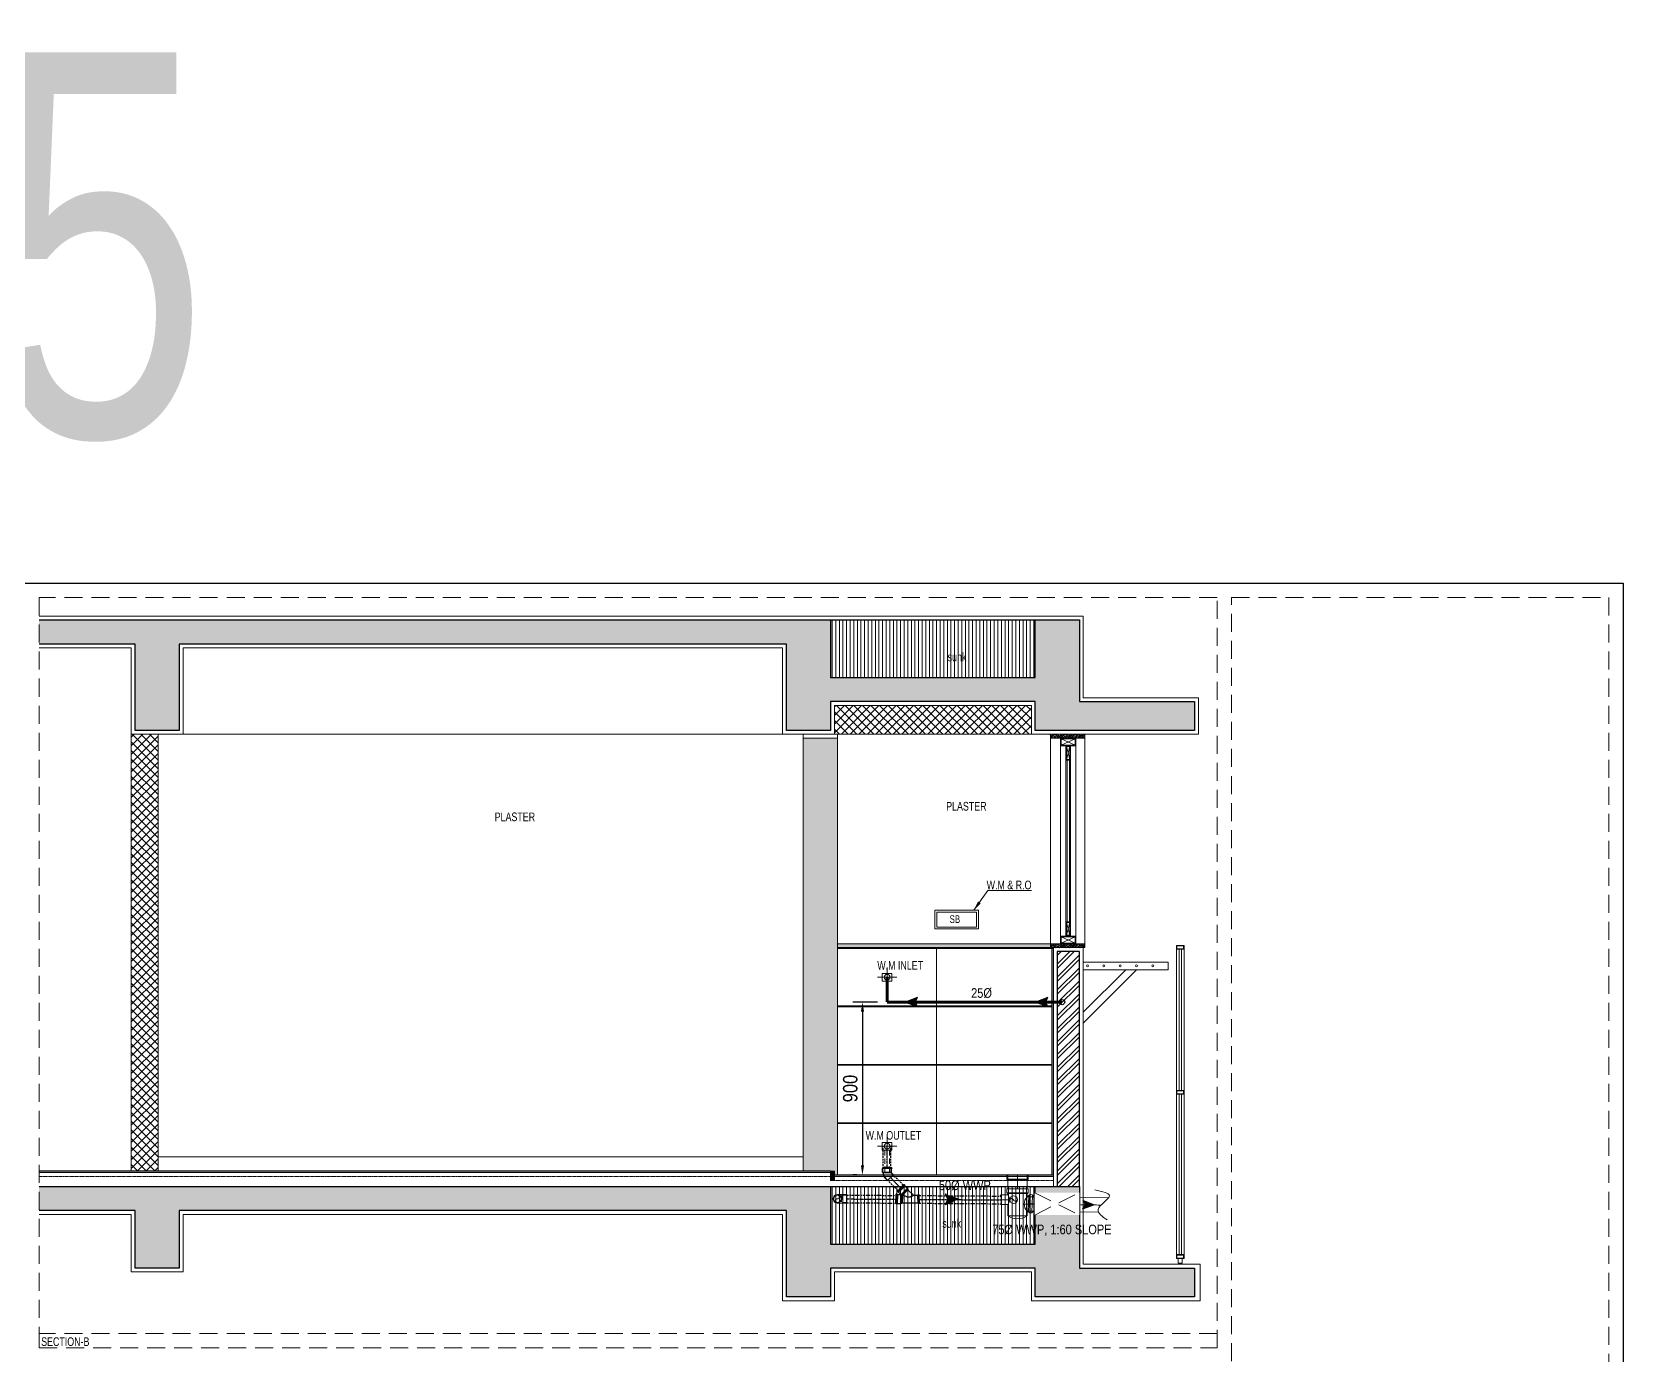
# Model space of a CAD drawing. Header units: inches. Extents: x 853900 to 962947, y 469960 to 560972.
# Drawn here: x 934002 to 942287, y 478652 to 485544 of the extents above; entities that cross this region are included whole.
import ezdxf
from ezdxf.enums import TextEntityAlignment as Align

# ---------------------------------------------------------------- set-up
doc = ezdxf.new("R2010")
doc.units = ezdxf.units.IN
doc.header["$LTSCALE"] = 750
for name, pattern in [('CENTER', [2, 1.25, -0.25, 0.25, -0.25]), ('Dash', [6, 3, -3]), ('DASHED2', [0.375, 0.25, -0.125]), ('HIDDEN', [0.375, 0.25, -0.125]), ('HIDDEN2', [0.1875, 0.125, -0.0625])]:
    doc.linetypes.add(name, pattern=pattern)
doc.layers.get('0').update_dxf_attribs({"color": 8})
doc.layers.get('Defpoints').update_dxf_attribs({"color": 8})
for name, color, linetype, lineweight in [('a-Dotted-HM', 8, 'HIDDEN2', 9), ('E-ELECT. SB', 8, 'Continuous', 5), ('ELE-03-MSA', 8, 'Continuous', 18), ('fer', 8, 'Continuous', 20), ('FILING-MSA', 8, 'Continuous', 9), ('g-dot', 8, 'HIDDEN', 9), ('g-dw', 8, 'Continuous', 5), ('g-ele-01', 8, 'Continuous', 9), ('g-ele-02', 8, 'Continuous', 9), ('g-ele-03', 8, 'Continuous', 5), ('g-ele-04', 8, 'Continuous', 9), ('g-ele03', 8, 'Continuous', 0), ('g-ha50', 8, 'Continuous', 9), ('g-text', 8, 'Continuous', 9), ('P_SLEEVE', 1, 'Continuous', 9), ('P_Wate Downtke pipe', 4, 'Continuous', 25), ('P_WW PIPE', 4, 'Continuous', 9), ('PLASTER', 8, 'Continuous', 9), ('PLASTER HATCH', 253, 'Continuous', 0), ('SHEET', 8, 'Continuous', 13), ('STONE', 8, 'Continuous', 18), ('STONE HATCH-MSA', 253, 'Continuous', 9), ('WALL HATCH-MSA', 253, 'Continuous', 9), ('WALL-MSA', 8, 'Continuous', 30)]:
    doc.layers.add(name, color=color, linetype=linetype, lineweight=lineweight)
for name, color, linetype in [('g-sol250', 8, 'Continuous'), ('P_DIM', 222, 'Continuous'), ('P_DOMESTIC GRAVITY PIPE', 3, 'Continuous'), ('P_WASTE WATER PIPE', 4, 'DASHED2'), ('R.C.C HATCH-MSA', 253, 'Continuous'), ('R.C.C-MSA', 8, 'Continuous'), ('TILE SECTION', 8, 'Continuous')]:
    doc.layers.add(name, color=color, linetype=linetype)
doc.styles.add('ARIAL', font='swisscl.ttf')
doc.styles.add('arial unicode', font='swisscl.ttf', dxfattribs={"height": 45})
doc.styles.add('PLUMBING TEXT', font='ARIALN.TTF')
doc.dimstyles.new('PLUMBING DIM', dxfattribs={"dimscale": 50, "dimtxt": 1.5, "dimasz": 1, "dimexe": 1, "dimexo": 1, "dimgap": 0.5, "dimtad": 1, "dimdec": 1, "dimtxsty": 'PLUMBING TEXT', "dimcen": 1, "dimdle": 50, "dimclrd": 256, "dimclre": 256, "dimclrt": 256, "dimadec": 0, "dimazin": 0, "dimtfac": 1, "dimtdec": 1, "dimtmove": 0, "dimatfit": 3, "dimfxl": 50, "dimlwd": -1, "dimlwe": -1, "dimarcsym": 1})
doc.dimstyles.new('Scale-50', dxfattribs={"dimtxt": 75, "dimasz": 25, "dimexe": 0, "dimexo": 0, "dimgap": 20, "dimtad": 1, "dimdec": 0, "dimrnd": 1, "dimzin": 3, "dimdsep": 46, "dimtxsty": 'ARIAL', "dimblk": 'ARCHTICK', "dimcen": 0, "dimse1": 1, "dimse2": 1, "dimclrd": 50, "dimclrt": 256, "dimadec": 0, "dimazin": 0, "dimtfac": 1, "dimtdec": 0, "dimtmove": 1, "dimatfit": 3, "dimfxl": 1, "dimtolj": 1, "dimtzin": 0, "dimlwd": 18, "dimarcsym": 0})

# ---------------------------------------------------------------- blocks, each defined once
blk = doc.blocks.new('1')
at = {"layer": 'g-dw', "linetype": 'Dash', "ltscale": 25}
for p, q in [((-12488573, -15584269), (-12488615, -15584361)), ((-12488573, -15584361), (-12488615, -15584269))]:
    blk.add_line(p, q, dxfattribs=at)
at = {"layer": 'g-dw', "elevation": 0}
for points in [[(-12488619, -15584365), (-12488619, -15584265), (-12488569, -15584265), (-12488569, -15584365)], [(-12488615, -15584361), (-12488615, -15584269), (-12488573, -15584269), (-12488573, -15584361)]]:
    blk.add_lwpolyline(points, close=True, dxfattribs=at)
blk = doc.blocks.new('BOX CHANNEL')
at = {"layer": 'g-ele-03'}
blk.add_line((-451080.6, 132998.1, 0), (-451080.6, 132958.1, 0), dxfattribs=at)
at = {"layer": 'g-ele-03', "elevation": 0}
blk.add_lwpolyline([(-451080.6, 132998.1), (-450638.4, 132998.1), (-450638.4, 132958.1), (-451080.6, 132958.1)], dxfattribs=at)
at = {"layer": 'g-ele-03'}
for centre in [(-451000.5, 132978.1, 0), (-450915.5, 132978.1, 0), (-450830.5, 132978.1, 0), (-450745.5, 132978.1, 0), (-450660.5, 132978.1, 0)]:
    blk.add_circle(centre, 5, dxfattribs=at)
blk = doc.blocks.new('lkjh')
for p, q in [((-149885.7, -13553), (-149885.7, -13653)), ((-149935.7, -13603), (-149835.7, -13603))]:
    blk.add_line(p, q)
blk.add_lwpolyline([(-149910.7, -13623), (-149860.7, -13623), (-149860.7, -13583), (-149910.7, -13583)], close=True)
blk.add_circle((-149885.7, -13603), 15)
blk = doc.blocks.new('_ArchTick')
at = {"color": 0, "linetype": 'ByBlock', "const_width": 0.15}
blk.add_lwpolyline([(-0.5, -0.5), (0.5, 0.5)], dxfattribs=at)
blk = doc.blocks.new('A$C9f63dcfd')
blk.add_wipeout([(0, 0), (226.7, 0), (226.7, -97.4), (0, -97.4)])
at = {"layer": 'E-ELECT. SB'}
for points in [[(226.7, 0), (0, 0), (0, -97.4), (226.7, -97.4)], [(216.7, -10), (10, -10), (10, -87.4), (216.7, -87.4)]]:
    blk.add_lwpolyline(points, close=True, dxfattribs=at)
at = {"layer": 'E-ELECT. SB', "style": 'ARIAL'}
blk.add_text('SB', height=40, dxfattribs=at).set_placement((77, -66.5))
blk = doc.blocks.new('A$C469b1725')
at = {"lineweight": 0}
for p, q in [((69, 1660), (69, 925)), ((81, 1660), (81, 925)), ((69, 70), (69, 905)), ((81, 70), (81, 905))]:
    blk.add_line(p, q, dxfattribs=at)
for points in [[(55, 1660), (95, 1660), (95, 1680), (55, 1680)], [(57, 1662), (93, 1662), (93, 1678), (57, 1678)], [(55, 905), (95, 905), (95, 925), (55, 925)], [(57, 907), (93, 907), (93, 923), (57, 923)], [(55, 50), (95, 50), (95, 70), (55, 70)], [(57, 52), (93, 52), (93, 68), (57, 68)], [(85, 50), (65, 50), (65, 25), (85, 25)]]:
    blk.add_lwpolyline(points, close=True, dxfattribs=at)
at = {"layer": 'ELE-03-MSA', "lineweight": 0}
for p, q in [((55, 925), (55, 1660)), ((95, 1660), (95, 925)), ((55, 905), (55, 70)), ((95, 70), (95, 905))]:
    blk.add_line(p, q, dxfattribs=at)
blk = doc.blocks.new('PIPE POINT 110 DIA')
at = {"linetype": 'ByBlock'}
for p, q in [((0, 55), (7, 62)), ((0, 55), (0, 0)), ((0, -55), (0, 0)), ((84, 0), (6, 0)), ((7, 62), (7, 0)), ((47, 62), (7, 62)), ((7, -62), (7, 0)), ((52, 63), (52, 0)), ((52, -63), (52, 0)), ((75, 63), (75, 0)), ((75, -63), (75, 0)), ((84, 57), (84, 0)), ((84, -57), (84, 0)), ((0, -55), (7, -62)), ((47, -62), (7, -62))]:
    blk.add_line(p, q, dxfattribs=at)
for points in [[(57, 69), (57, 69)], [(57, -69), (57, -69)]]:
    blk.add_lwpolyline(points, dxfattribs=at)
for centre, radius, start, end in [((46, 69), 7.11, 274.2872, 329.9291), ((58, 62), 7.15, 99.2852, 151.4398), ((64, 30), 39.5, 80.2351, 99.769), ((70, 62), 7.15, 28.2902, 80.4448), ((82, 69), 7.15, 208.4122, 256.4146), ((79, 57), 4.94, 360, 75.4331), ((46, -69), 7.11, 30.0709, 85.7128), ((58, -62), 7.15, 208.5602, 260.7147), ((64, -30), 39.5, 260.2309, 279.7649), ((70, -62), 7.15, 279.5553, 331.7098), ((82, -69), 7.15, 103.5853, 151.5878), ((79, -57), 4.94, 284.5669, 0)]:
    blk.add_arc(centre, radius, start, end, dxfattribs=at)
blk = doc.blocks.new('ARR')
at = {"ltscale": 0.025}
h = blk.add_hatch(color=256, dxfattribs=at)
edge = h.paths.add_edge_path()
edge.add_line((249, 94), (0, 0))
edge.add_line((0, 0), (249, -94))
edge.add_line((249, -94), (200, 0))
edge.add_line((200, 0), (249, 94))
at = {"color": 7, "linetype": 'Continuous', "ltscale": 0.025}
blk.add_lwpolyline([(249, 94), (0, 0), (249, -94), (200, 0)], close=True, dxfattribs=at)
blk = doc.blocks.new('WASTE WATER ARROW')
at = {"layer": 'P_WASTE WATER PIPE', "ltscale": 0.025}
blk.add_hatch(color=256, dxfattribs=at).paths.add_polyline_path([(481737.16, -256822.52), (481729.92, -256825.26), (481737.16, -256828), (481735.75, -256825.26)])
at = {"layer": 'P_WASTE WATER PIPE', "color": 7, "linetype": 'ByBlock', "ltscale": 0.025}
blk.add_lwpolyline([(481737.16, -256822.52), (481729.92, -256825.26), (481737.16, -256828), (481735.75, -256825.26)], close=True, dxfattribs=at)
blk = doc.blocks.new('806-015UP')
at = {"color": 0, "linetype": 'Continuous'}
for p, q in [((64, 30), (0, 30)), ((64, -30), (64, 30)), ((64, -30), (0, -30))]:
    blk.add_line(p, q, dxfattribs=at)
at = {"color": 8, "linetype": 'Continuous'}
for p, q in [((22, 20), (30, 20)), ((29, 17), (29, 5)), ((37, 25), (64, 25)), ((22, -20), (30, -20)), ((29, -5), (29, -17)), ((37, -25), (64, -25))]:
    blk.add_line(p, q, dxfattribs=at)
at = {"color": 0, "linetype": 'Continuous'}
blk.add_circle((0, 0), 29.5, dxfattribs=at)
at = {"color": 8, "linetype": 'Continuous'}
blk.add_circle((0, 0), 25, dxfattribs=at)
at = {"color": 0, "linetype": 'Continuous'}
for centre, start, end in [((0, 12), 90, 270), ((0, -12), 270, 90)]:
    blk.add_arc(centre, 12.5, start, end, dxfattribs=at)
at = {"color": 8, "linetype": 'Continuous'}
for centre, start, end in [((37, 17), 90, 180), ((37, -17), 180, 270)]:
    blk.add_arc(centre, 8, start, end, dxfattribs=at)
blk = doc.blocks.new('A$Cdd78c8d7')
at = {"layer": 'P_WASTE WATER PIPE', "linetype": 'DASHED2', "ltscale": 5}
for p, q in [((-64, 0), (-68, -4)), ((-64, 0), (0, 0)), ((66, 0), (0, 0)), ((-206, -112), (-161, -67)), ((-206, -117), (-158, -69)), ((-206, -112), (-206, -117)), ((-200, -130), (-206, -117)), ((-200, -130), (-149, -79)), ((-189, -130), (-200, -130)), ((-189, -130), (-200, -130)), ((-189, -130), (-143, -84)), ((-189, -130), (-154, -165)), ((-115, -21), (-161, -67)), ((-110, -21), (-158, -69)), ((-154, -165), (-108, -119)), ((-98, -28), (-149, -79)), ((-98, -39), (-143, -84)), ((-137, -170), (-97, -130)), ((-133, -172), (-94, -133)), ((-133, -172), (-55, -250)), ((-115, -21), (-110, -21)), ((-98, -28), (-110, -21)), ((-63, -75), (-108, -119)), ((-98, -39), (-98, -28)), ((-98, -39), (-74, -62)), ((-57, -90), (-97, -130)), ((-55, -95), (-94, -133)), ((-72, -17), (-68, -4)), ((-72, -17), (0, -17)), ((-64, -25), (-72, -17)), ((-68, -4), (0, -4)), ((-30, -155), (-68, -64)), ((-64, -25), (0, -25)), ((-64, -25), (-64, -59)), ((-64, -75), (0, -75)), ((-57, -90), (0, -90)), ((-55, -95), (0, -95)), ((70, -4), (0, -4)), ((74, -17), (0, -17)), ((66, -25), (0, -25)), ((66, -75), (0, -75)), ((57, -90), (0, -90)), ((55, -95), (0, -95)), ((55, -95), (55, -314)), ((66, 0), (70, -4)), ((66, -25), (74, -17)), ((66, -25), (66, -75)), ((74, -17), (70, -4)), ((0, -321), (-58, -321)), ((-55, -250), (-55, -314)), ((0, -314), (-55, -314)), ((0, -332), (-55, -332)), ((0, -314), (55, -314)), ((0, -321), (58, -321)), ((0, -332), (55, -332))]:
    blk.add_line(p, q, dxfattribs=at)
for centre, radius, start, end in [((-137, -144), 26.7, 232.615, 269.9458), ((-138, -178), 7.7, 46.2965, 84.6592), ((-70, -58), 5.62, 224.7565, 1.0593), ((-115, -184), 89.4, 311.9071, 18.9004), ((60, -94), 5.41, 124.5101, 182.9808), ((45, -73), 20.9, 305.1991, 355.08), ((-54, -326), 6.34, 130.3792, 262.1628), ((-65, -314), 10.4, 313.3401, 355.7026), ((65, -314), 10.4, 184.2974, 226.6599), ((54, -326), 6.34, 277.8372, 49.6208)]:
    blk.add_arc(centre, radius, start, end, dxfattribs=at)
blk = doc.blocks.new('A$C42D14513')
at = {"layer": 'P_WASTE WATER PIPE', "linetype": 'Continuous', "ltscale": 5}
for p, q in [((0, 86, 0), (6, 92, 0)), ((0, 86, 0), (86, 0, 0)), ((7, 79, 0), (4, 76, 0)), ((4, 76, 0), (76, 4, 0)), ((6, 92, 0), (92, 6, 0)), ((39, 122, 0), (8, 90, 0)), ((41, 118, 0), (10, 88, 0)), ((41, 118, 0), (10, 88, 0)), ((47, 124, 0), (39, 122, 0)), ((122, 39, 0), (39, 122, 0)), ((49, 121, 0), (41, 118, 0)), ((47, 164, 0), (47, 124, 0)), ((47, 164, 0), (155, 164, 0)), ((124, 47, 0), (47, 124, 0)), ((51, 123, 0), (49, 121, 0)), ((51, 164, 0), (51, 123, 0)), ((79, 7, 0), (76, 4, 0)), ((86, 0, 0), (92, 6, 0)), ((118, 41, 0), (88, 10, 0)), ((122, 39, 0), (90, 8, 0)), ((121, 49, 0), (118, 41, 0)), ((121, 49, 0), (121, 49, 0)), ((124, 47, 0), (122, 39, 0)), ((151, 164, 0), (151, 121, 0)), ((155, 121, 0), (155, 164, 0))]:
    blk.add_line(p, q, dxfattribs=at)
for radius, start in [(102, 315), (105, 315.1137)]:
    blk.add_arc((49, 121, 0), radius, start, 0, dxfattribs=at)
blk = doc.blocks.new('*D618')
at = {"layer": 'Defpoints', "color": 0}
for p in [(938455, 480490.9, 0), (938326.9, 479590.9), (938347, 479590.9, 0)]:
    blk.add_point(p, dxfattribs=at)
at = {"layer": 'P_DIM', "transparency": 16777216}
for p, q in [((938405, 480490.9), (938276.9, 480490.9)), ((938326.9, 480440.9), (938326.9, 479640.9)), ((938297, 479590.9), (938276.9, 479590.9))]:
    blk.add_line(p, q, dxfattribs=at)
for points in [[(938318.6, 480440.9), (938335.3, 480440.9), (938326.9, 480490.9)], [(938318.6, 479640.9), (938335.3, 479640.9), (938326.9, 479590.9)]]:
    blk.add_solid(points, dxfattribs=at)
at = {"layer": 'P_DIM', "transparency": 16777216, "insert": (938263.6, 480040.9), "char_height": 75, "attachment_point": 5, "rotation": 90, "style": 'PLUMBING TEXT'}
blk.add_mtext('900', dxfattribs=at)

msp = doc.modelspace()

# ---------------------------------------------------------------- hatches: boundary and pattern name
at = {"layer": 'FILING-MSA'}
h = msp.add_hatch(dxfattribs=at)
h.set_pattern_fill('ANSI31', color=256, scale=150, angle=45)
h.set_pattern_definition([(90, (-866274.772, -283364.788), (-18.75, 0), [])])
h.paths.add_polyline_path([(938160.75, 482480.92), (938160.75, 482180.92), (939226.15, 482180.92), (939226.15, 482480.92)])
h = msp.add_hatch(dxfattribs=at)
h.set_pattern_fill('ANSI31', color=256, scale=150, angle=45)
h.set_pattern_definition([(90, (-866274.772, -286314.788), (-18.75, 0), [])])
h.paths.add_polyline_path([(938160.75, 479530.92), (938160.75, 479230.92), (939226.15, 479230.92), (939226.15, 479530.92)])
at = {"layer": 'g-sol250'}
h = msp.add_hatch(dxfattribs=at)
h.set_pattern_fill('ANSI33', color=46, scale=2, style=0)
h.set_pattern_definition([(45, (-32201277.075, 17596466.178), (-8.980256121, 8.980256121), []), (45, (-32201268.095, 17596466.178), (-8.980256121, 8.980256121), [6.35, -3.175])])
h.paths.add_polyline_path([(939305.21, 481865.92), (939484.22, 481865.92), (939484.22, 481885.92), (939305.21, 481885.92)])
h = msp.add_hatch(dxfattribs=at)
h.set_pattern_fill('ANSI33', color=46, scale=2, style=0)
h.set_pattern_definition([(45, (-32201277.075, 17596560.177), (-8.980256121, 8.980256121), []), (45, (-32201268.095, 17596560.177), (-8.980256121, 8.980256121), [6.35, -3.175])])
h.paths.add_polyline_path([(939305.21, 480794.92), (939484.22, 480794.92), (939484.22, 480774.92), (939305.21, 480774.92)])
at = {"layer": 'PLASTER HATCH'}
h = msp.add_hatch(dxfattribs=at)
h.set_pattern_fill('ANSI37', color=256, scale=10, angle=180)
h.paths.add_polyline_path([(939206.15, 482035.92), (938180.75, 482035.92), (938180.75, 481885.92), (939206.15, 481885.92)])
h = msp.add_hatch(dxfattribs=at)
h.set_pattern_fill('ANSI37', color=256, scale=10, angle=180)
h.paths.add_polyline_path([(934519.92, 481885.92), (934659.92, 481885.92), (934659.92, 479610.92), (934519.92, 479610.92)])
at = {"layer": 'R.C.C HATCH-MSA'}
h = msp.add_hatch(color=256, dxfattribs=at)
h.dxf.hatch_style = 1
h.paths.add_polyline_path([(934039.85, 482480.92), (934039.85, 482357.77), (934539.85, 482358.08), (934539.85, 481905.92), (934769.85, 481905.92), (934769.85, 482358.08), (937930.75, 482355.92), (937930.75, 481905.92), (938160.75, 481905.92), (938160.75, 482055.92), (939226.15, 482055.92), (939226.15, 481905.92), (940056.15, 481905.92), (940056.15, 482055.92), (939456.15, 482055.92), (939456.15, 482480.92), (939226.15, 482480.92), (939226.15, 482180.92), (938160.75, 482180.92), (938160.75, 482480.92)])
h = msp.add_hatch(color=256, dxfattribs=at)
h.dxf.hatch_style = 1
h.paths.add_polyline_path([(934039.85, 479530.92), (934039.85, 479405.92), (934539.85, 479405.92), (934539.85, 479105.92), (934769.85, 479105.92), (934769.85, 479405.92), (937930.75, 479405.92), (937930.75, 478955.92), (938160.75, 478955.92), (938160.75, 479105.92), (939226.15, 479105.92), (939226.15, 478955.92), (940056.15, 478955.92), (940056.15, 479105.92), (939456.15, 479105.92), (939456.15, 479530.92), (939226.15, 479530.92), (939226.15, 479230.92), (938160.75, 479230.92), (938160.75, 479530.92)])
at = {"layer": 'STONE', "ltscale": 750}
h = msp.add_hatch(color=49, dxfattribs=at)
h.dxf.hatch_style = 1
h.paths.add_polyline_path([(938180.76, 479610.92), (938160.76, 479610.92), (938160.76, 479562.92), (938180.76, 479562.92)])
at = {"layer": 'STONE HATCH-MSA', "ltscale": 750}
h = msp.add_hatch(color=256, dxfattribs=at)
h.dxf.hatch_style = 1
h.paths.add_polyline_path([(938196.82, 481865.92), (938017.82, 481865.92), (938017.82, 479610.92), (938180.76, 479610.92), (938180.76, 479590.92), (938196.82, 479590.92)])
h = msp.add_hatch(color=256, dxfattribs=at)
h.dxf.hatch_style = 1
h.paths.add_polyline_path([(939305.21, 480774.92), (938196.82, 480774.92), (938196.82, 480794.92), (939305.21, 480795.04)])
at = {"layer": 'WALL HATCH-MSA'}
h = msp.add_hatch(dxfattribs=at)
h.set_pattern_fill('ANSI32', color=256, scale=5)
h.set_pattern_definition([(45, (10672.22, -29320.456), (-33.6759605, 33.6759605), []), (45, (10694.67, -29320.456), (-33.6759605, 33.6759605), [])])
h.paths.add_polyline_path([(939341.15, 479530.92), (939456.15, 479530.92), (939456.15, 480754.92), (939341.15, 480754.92)])

# ---------------------------------------------------------------- linework, layer by layer
at = {"layer": 'a-Dotted-HM', "color": 3, "ltscale": 0.01}
for p, q in [((938160.76, 479582.92, 0), (934039.85, 479582.92, 0)), ((938180.76, 479562.92, 0), (939321.15, 479562.92, 0))]:
    msp.add_line(p, q, dxfattribs=at)
at = {"layer": 'g-dot', "ltscale": 0.15}
for p, q in [((938442.52, 479719.73, 0), (938442.52, 479590.92, 0)), ((938467.52, 479719.73, 0), (938467.52, 479590.92, 0))]:
    msp.add_line(p, q, dxfattribs=at)
at = {"layer": 'g-dw', "linetype": 'Continuous', "ltscale": 500, "elevation": 0}
for points in [[(939385.65, 481750.92), (939385.65, 481825.92), (939410.65, 481825.92), (939410.65, 481750.92)], [(939389.65, 481754.92), (939389.65, 481821.92), (939406.65, 481821.92), (939406.65, 481754.92)]]:
    msp.add_lwpolyline(points, close=True, dxfattribs=at)
at = {"layer": 'g-dw', "linetype": 'Continuous', "ltscale": 500}
for points in [[(939385.65, 480909.92), (939385.65, 480834.92), (939410.65, 480834.92), (939410.65, 480909.92)], [(939389.65, 480905.92), (939389.65, 480838.92), (939406.65, 480838.92), (939406.65, 480905.92)]]:
    msp.add_lwpolyline(points, close=True, dxfattribs=at)
at = {"layer": 'g-ele-01', "ltscale": 250}
msp.add_line((938160.75, 479610.92), (938180.76, 479610.92), dxfattribs=at)
at = {"layer": 'g-ele-02'}
for p, q in [((934519.92, 479610.92, 0), (934519.92, 481885.92, 0)), ((934659.92, 479610.92, 0), (934659.92, 481885.92, 0)), ((939321.15, 480770.98, 0), (938196.82, 480770.98, 0)), ((939313.21, 480470.98, 0), (938196.82, 480470.98)), ((939313.21, 480466.98, 0), (938196.82, 480466.98)), ((939313.21, 480166.98, 0), (938196.82, 480166.98)), ((939313.21, 480162.98, 0), (938196.82, 480162.98)), ((939313.21, 479862.98, 0), (938196.82, 479862.98)), ((939313.21, 479858.98, 0), (938196.82, 479858.98))]:
    msp.add_line(p, q, dxfattribs=at)
for points in [[(938196.82, 481865.92), (938017.82, 481865.92), (938017.82, 481885.92), (938196.82, 481885.92)], [(938196.82, 481865.92), (938017.82, 481865.92), (938017.82, 479610.92), (938180.76, 479610.92), (938180.76, 479590.92), (938196.82, 479590.92)], [(939305.21, 480774.92), (938196.82, 480774.92), (938196.82, 480794.92), (939305.21, 480795.04)]]:
    msp.add_lwpolyline(points, close=True, dxfattribs=at)
at = {"layer": 'g-ele-02', "ltscale": 250, "elevation": 0}
msp.add_lwpolyline([(939392.15, 480909.92), (939404.15, 480909.92), (939404.15, 481750.92), (939392.15, 481750.92), (939392.15, 480909.92)], dxfattribs=at)
at = {"layer": 'g-ele-02'}
msp.add_lwpolyline([(938713.21, 480770.98), (938713.21, 479590.92)], dxfattribs=at)
at = {"layer": 'g-ele-03'}
for p, q in [((939206.15, 481885.92), (934789.85, 481885.92)), ((939358.15, 480834.92), (939358.15, 481825.92, 0)), ((939406.65, 481754.92, 0), (939389.65, 481821.92, 0)), ((939389.65, 481754.92, 0), (939406.65, 481821.92, 0)), ((939438.15, 480834.92), (939438.15, 481825.92, 0)), ((939406.65, 480905.92, 0), (939389.65, 480838.92, 0)), ((939389.65, 480905.92, 0), (939406.65, 480838.92, 0))]:
    msp.add_line(p, q, dxfattribs=at)
at = {"layer": 'g-ele-03', "linetype": 'Continuous', "elevation": 0}
msp.add_lwpolyline([(939410.65, 481750.92), (939385.65, 481750.92), (939385.65, 480909.92), (939410.65, 480909.92), (939410.65, 481750.92)], dxfattribs=at)
at = {"layer": 'g-ele-03', "ltscale": 500, "elevation": 0}
msp.add_lwpolyline([(938017.82, 479685.92), (934659.92, 479685.92)], dxfattribs=at)
at = {"layer": 'g-ele-04'}
msp.add_lwpolyline([(939305.21, 481865.92), (939484.22, 481865.92), (939484.22, 480794.92), (939305.21, 480794.92)], close=True, dxfattribs=at)
at = {"layer": 'g-ele03'}
for p, q in [((939697.28, 480659.87, 0), (939476.15, 480438.74, 0)), ((939753.85, 480659.87, 0), (939476.15, 480382.18, 0))]:
    msp.add_line(p, q, dxfattribs=at)
at = {"layer": 'P_DOMESTIC GRAVITY PIPE', "const_width": 15, "elevation": 0}
for points in [[(938455.02, 480620.62), (938455.02, 480490.92)], [(938455.02, 480490.92), (939366.13, 480490.92)]]:
    msp.add_lwpolyline(points, dxfattribs=at)
at = {"layer": 'P_DOMESTIC GRAVITY PIPE'}
msp.add_circle((939366.13, 480490.92, 0), 13.69, dxfattribs=at)
at = {"layer": 'P_WASTE WATER PIPE', "ltscale": 0.05, "elevation": 0}
for points in [[(938435.01, 479624.11), (938435.01, 479740.73)], [(938475.01, 479624.11), (938475.01, 479740.73)], [(938511.25, 479510.09), (938458.76, 479562.58)], [(938539.53, 479538.37), (938487.03, 479590.86)], [(938245.62, 479485.99), (938500.98, 479484.41)], [(938621.84, 479483.66), (939049.18, 479481)], [(938245.52, 479446), (938500.98, 479444.41)], [(938621.84, 479443.66), (939048.79, 479441.01)]]:
    msp.add_lwpolyline(points, dxfattribs=at)
at = {"layer": 'P_WASTE WATER PIPE', "color": 252, "linetype": 'CENTER', "ltscale": 0.005, "elevation": 0}
for points in [[(938455.02, 479624.11), (938455.02, 479740.73)], [(938525.39, 479524.23), (938472.9, 479576.73)], [(938245.57, 479466), (938500.98, 479464.42)], [(938621.84, 479463.67), (939048.99, 479461.01)]]:
    msp.add_lwpolyline(points, dxfattribs=at)
at = {"layer": 'P_WW PIPE'}
for p, q in [((939078.79, 479590.92, 0), (939188.79, 479590.92, 0)), ((939078.79, 479590.92, 0), (939078.79, 479568.78, 0)), ((939078.79, 479568.78, 0), (939188.79, 479568.78, 0)), ((939080.59, 479565.78, 0), (939078.79, 479568.78, 0)), ((939080.59, 479565.78, 0), (939186.99, 479565.78, 0)), ((939083.79, 479519.35, 0), (939083.79, 479590.92, 0)), ((939133.79, 479519.35, 0), (939133.79, 479590.92, 0)), ((939183.79, 479519.35, 0), (939183.79, 479590.92, 0)), ((939186.99, 479565.78, 0), (939188.79, 479568.78, 0)), ((939188.79, 479590.92, 0), (939188.79, 479568.78, 0)), ((939043.79, 479484.21, 0), (939048.79, 479487.21, 0)), ((939093.79, 479462.21, 0), (939043.79, 479462.21, 0)), ((939048.79, 479487.21, 0), (939048.79, 479437.21, 0)), ((939083.79, 479487.21, 0), (939048.79, 479487.21, 0)), ((939188.79, 479519.35, 0), (939078.79, 479519.35, 0)), ((939078.79, 479519.35, 0), (939078.79, 479497.21, 0)), ((939188.79, 479497.21, 0), (939078.79, 479497.21, 0)), ((939080.59, 479494.21, 0), (939078.79, 479497.21, 0)), ((939186.99, 479494.21, 0), (939080.59, 479494.21, 0)), ((939083.79, 479494.21, 0), (939083.79, 479487.21, 0)), ((939183.79, 479477.21, 0), (939183.79, 479494.21, 0)), ((939183.79, 479494.21, 0), (939183.79, 479477.21, 0)), ((939183.79, 479477.21, 0), (939218.79, 479477.21, 0)), ((939186.99, 479494.21, 0), (939188.79, 479497.21, 0)), ((939188.79, 479519.35, 0), (939188.79, 479497.21, 0)), ((939218.79, 479477.21, 0), (939218.79, 479402.21, 0)), ((939223.79, 479474.21, 0), (939218.79, 479477.21, 0)), ((939223.79, 479474.21, 0), (939223.79, 479405.21, 0)), ((939247.33, 479477.17, 0), (939607.28, 479470.99, 0)), ((939048.79, 479437.21, 0), (939043.79, 479440.21, 0)), ((939083.79, 479437.21, 0), (939048.79, 479437.21, 0)), ((939083.79, 479437.21, 0), (939083.79, 479378.74, 0)), ((939183.79, 479378.74, 0), (939083.79, 479378.74, 0)), ((939168.79, 479439.71, 0), (939223.79, 479439.71, 0)), ((939183.79, 479378.74, 0), (939183.79, 479402.21, 0)), ((939183.79, 479402.21, 0), (939218.79, 479402.21, 0)), ((939223.79, 479405.21, 0), (939218.79, 479402.21, 0)), ((939245.02, 479402.21, 0), (939556.4, 479396.86, 0))]:
    msp.add_line(p, q, dxfattribs=at)
at = {"layer": 'P_WW PIPE', "color": 8, "linetype": 'CENTER', "ltscale": 0.005}
msp.add_line((939246.18, 479439.69, 0), (939568.99, 479434.14, 0), dxfattribs=at)
at = {"layer": 'P_WW PIPE'}
msp.add_circle((939113.79, 479462.21, 0), 20, dxfattribs=at)
for centre, radius, start, end in [((939057.54, 479462.21, 0), 36.25, 316.397181, 43.602819), ((939223.16, 479439.71, 0), 54.37, 136.397181, 223.602819), ((939133.79, 479446.79, 0), 84.44, 233.691032, 306.308968)]:
    msp.add_arc(centre, radius, start, end, dxfattribs=at)
for points in [[(939093.79, 479462.21, 0), (939100.29, 479469.24, 0), (939113.29, 479462.21, 0), (939121.29, 479453.74, 0), (939133.79, 479462.21, 0)], [(939536.34, 479512.87), (939612.55, 479481.52), (939554.27, 479410.86), (939601.09, 479356.62)]]:
    msp.add_spline(points, degree=3, dxfattribs=at)
at = {"layer": 'PLASTER', "ltscale": 0.01}
msp.add_line((938180.76, 479582.92, 0), (939321.15, 479582.92, 0), dxfattribs=at)
at = {"layer": 'PLASTER'}
for points in [[(934039.85, 482335.92), (934519.85, 482335.92), (934519.85, 481885.92), (934789.85, 481885.92), (934789.85, 482335.92), (937910.75, 482335.92), (937910.75, 481885.92), (938180.75, 481885.92), (938180.75, 482035.92), (939206.15, 482035.92), (939206.15, 481885.92), (940076.15, 481885.92), (940076.15, 482075.92), (939476.15, 482075.92), (939476.15, 482500.92), (934039.85, 482500.92)], [(939321.15, 479530.92), (939321.15, 480774.92), (939476.15, 480774.92), (939476.15, 479530.92), (939476.15, 479125.92), (940085.75, 479125.92), (940085.75, 478935.92), (939206.15, 478935.92), (939206.15, 479085.92), (938180.75, 479085.92), (938180.75, 478935.92), (937910.75, 478935.92), (937910.75, 479385.92), (934789.85, 479385.92), (934789.85, 479085.92), (934519.85, 479085.92), (934519.85, 479385.92), (934039.85, 479385.92)]]:
    msp.add_lwpolyline(points, dxfattribs=at)
at = {"layer": 'PLASTER', "ltscale": 0.01, "elevation": 0}
msp.add_lwpolyline([(938160.76, 479602.92), (934039.85, 479602.92)], dxfattribs=at)
at = {"layer": 'R.C.C-MSA'}
for points in [[(934039.85, 482480.92), (938160.75, 482480.92), (938160.75, 482180.92), (939226.15, 482180.92), (939226.15, 482480.92), (939456.15, 482480.92), (939456.15, 482055.92), (940056.15, 482055.92), (940056.15, 481905.92), (939226.15, 481905.92), (939226.15, 482055.92), (938160.75, 482055.92), (938160.75, 481905.92), (937930.75, 481905.92), (937930.75, 482355.92), (934769.85, 482355.92), (934769.85, 481905.92), (934539.85, 481905.92), (934539.85, 482355.92), (934039.85, 482355.92)], [(934039.85, 479530.92), (938160.75, 479530.92), (938160.75, 479230.92), (939226.15, 479230.92), (939226.15, 479530.92), (939456.15, 479530.92), (939456.15, 479105.92), (940056.15, 479105.92), (940056.15, 478955.92), (939226.15, 478955.92), (939226.15, 479105.92), (938160.75, 479105.92), (938160.75, 478955.92), (937930.75, 478955.92), (937930.75, 479405.92), (934769.85, 479405.92), (934769.85, 479105.92), (934539.85, 479105.92), (934539.85, 479405.92), (934039.85, 479405.92)]]:
    msp.add_lwpolyline(points, dxfattribs=at)
at = {"layer": 'SHEET', "linetype": 'HIDDEN', "ltscale": 0.5}
for points in [[(934039.85, 478689.97), (940173, 478689.97), (940173, 482597.28), (934039.85, 482597.28)], [(940248, 482597.28), (942212.38, 482597.28), (942212.38, 470887.28), (940248, 470887.28)], [(934039.85, 478689.97), (940173, 478689.97), (940173, 478764.97), (934039.85, 478764.97)]]:
    msp.add_lwpolyline(points, close=True, dxfattribs=at)
at = {"layer": 'STONE', "color": 7, "linetype": 'Continuous', "ltscale": 750}
for points in [[(939305.21, 481865.92), (939484.22, 481865.92), (939484.22, 481885.92), (939305.21, 481885.92)], [(939305.21, 480794.92), (939484.22, 480794.92), (939484.22, 480774.92), (939305.21, 480774.92)]]:
    msp.add_lwpolyline(points, close=True, dxfattribs=at)
at = {"layer": 'STONE', "color": 7}
msp.add_lwpolyline([(938180.76, 479610.92), (938160.76, 479610.92), (938160.76, 479562.92), (938180.76, 479562.92)], close=True, dxfattribs=at)
at = {"layer": 'TILE SECTION', "ltscale": 0.01}
msp.add_line((938180.76, 479590.92, 0), (939321.15, 479590.92, 0), dxfattribs=at)
msp.add_lwpolyline([(939313.21, 480770.98), (939313.21, 479590.92)], dxfattribs=at)
at = {"layer": 'TILE SECTION', "ltscale": 500, "elevation": 0}
msp.add_lwpolyline([(938160.76, 479610.92), (934039.85, 479610.92)], dxfattribs=at)
at = {"layer": 'WALL-MSA'}
for p, q in [((938160.75, 482480.92), (939226.15, 482480.92)), ((938160.75, 479530.92), (939226.15, 479530.92))]:
    msp.add_line(p, q, dxfattribs=at)
msp.add_lwpolyline([(939341.15, 479530.92), (939456.15, 479530.92), (939456.15, 480754.92), (939341.15, 480754.92)], close=True, dxfattribs=at)

# ---------------------------------------------------------------- block references
at = {"layer": 'fer', "xscale": -1}
for p in [(788569.3, 494223.65, 0), (788569.3, 493343.76, 0)]:
    msp.add_blockref('lkjh', p, dxfattribs=at)
at = {"layer": 'g-ele-02', "ltscale": 275, "xscale": 0.8, "yscale": 0.8, "zscale": 0.8, "rotation": 270.0000000017585}
for p in [(13406849.78, -9509029.59), (13406849.78, -9510060.59)]:
    msp.add_blockref('1', p, dxfattribs=at)
at = {"layer": 'g-ele-02', "xscale": -1}
msp.add_blockref('A$C469b1725', (940056.15, 479105.92), dxfattribs=at)
at = {"layer": 'g-ha50', "ltscale": 150, "xscale": -1}
msp.add_blockref('BOX CHANNEL', (488837.8, 347701.81, 0), dxfattribs=at)
at = {"layer": 'P_DOMESTIC GRAVITY PIPE', "xscale": 0.25, "yscale": 0.25, "zscale": 0.25}
for p in [(938551.09, 480490.92, 0), (939229.28, 480490.92, 0)]:
    msp.add_blockref('ARR', p, dxfattribs=at)
at = {"layer": 'P_WASTE WATER PIPE', "xscale": 0.4017456934275428, "yscale": 0.4017456934275428, "zscale": 0.4017456934275428, "rotation": 225.0000000000001}
msp.add_blockref('A$C42D14513', (938455.02, 479651.96, 0), dxfattribs=at)
at = {"layer": 'P_WASTE WATER PIPE', "ltscale": 0.05, "xscale": 9.924111691501553, "yscale": 9.924111691501553, "zscale": 9.924111691501553, "rotation": 179.4290076274862}
msp.add_blockref('WASTE WATER ARROW', (5693934.22, -2116814.74, 0), dxfattribs=at)
at = {"layer": 'P_Wate Downtke pipe', "color": 1, "xscale": -0.3636363636363638, "yscale": 0.3636363636363638, "zscale": 0.3636363636363638, "rotation": 90.0000005978556}
msp.add_blockref('A$Cdd78c8d7', (938500.98, 479465.57, 0), dxfattribs=at)
at = {"layer": 'P_WW PIPE'}
for name, p, xscale, yscale, zscale, rotation in [('806-015UP', (938196.29, 479466.5, 0), -0.77, 0.77, 0.77, 179.4290076274863), ('PIPE POINT 110 DIA', (939246.18, 479439.69, 0), -0.6818181818181818, 0.6818181818181818, 0.6818181818181818, 358.233084483686), ('ARR', (939535.73, 479434.71, 0), -0.25, 0.25, 0.25, 358.233084483686)]:
    msp.add_blockref(name, p, dxfattribs=dict(at, xscale=xscale, yscale=yscale, zscale=zscale, rotation=rotation))

# ---------------------------------------------------------------- texts
at = {"layer": 'Defpoints', "color": 1, "linetype": 'ByBlock', "ltscale": 0.5, "style": 'arial unicode'}
msp.add_text('102/105', height=2000, dxfattribs=at).set_placement((927511.4, 483437.38))
at = {"layer": 'g-text', "style": 'arial unicode'}
for s, p in [('sunk', (938770.5, 482266.1, 0)), ('W.M & R.O', (938973.58, 481078.69, 0)), ('W.M INLET ', (938404.19, 480659.46, 0)), ('W.M OUTLET ', (938343.49, 479774.8, 0)), ('sunk', (938742.85, 479316.1, 0)), ('SECTION-B', (934050.97, 478700.45))]:
    msp.add_text(s, height=45, dxfattribs=at).set_placement(p)
for p in [(938762.78, 481510.97, 0), (936412.2, 481455.77, 0)]:
    msp.add_text('PLASTER', height=45, dxfattribs=at).set_placement(p, align=Align.MIDDLE_LEFT)
at = {"layer": 'P_DOMESTIC GRAVITY PIPE', "style": 'PLUMBING TEXT'}
msp.add_text('25%%C', height=50, dxfattribs=at).set_placement((938892.61, 480513.55, 0))
at = {"layer": 'P_WW PIPE', "lineweight": 30, "char_height": 50, "width": 623.9432, "style": 'PLUMBING TEXT'}
for s, insert, attachment_point in [('50Ø WWP', (938724.54, 479562.24, 0), 1), ('75Ø WWP, 1:60 SLOPE', (939002.86, 479272.91, 0), 7)]:
    msp.add_mtext(s, dxfattribs=dict(at, insert=insert, attachment_point=attachment_point))

# ---------------------------------------------------------------- dimensions: what is measured, and where the dimension line sits
at = {"layer": 'P_DIM'}
dim = msp.add_linear_dim(base=(938326.93, 479590.92), p1=(938455.02, 480490.92, 0), p2=(938347.05, 479590.92, 0), angle=90, dimstyle='PLUMBING DIM', dxfattribs=at)
dim.commit()
dim.dimension.update_dxf_attribs({"geometry": '*D618', "text_midpoint": (938263.63, 480040.92)})

# ---------------------------------------------------------------- leaders
at = {"layer": 'g-text'}
msp.add_leader([(938906.41, 480969.56, 0), (938980.31, 481072.35, 0), (939206.69, 481072.35, 0)], dimstyle='Scale-50', override={"dimscale": 1, "dimtxt": 75, "dimasz": 50, "dimgap": 20, "dimtad": 0, "dimtxsty": 'ARIAL', "dimclrd": 50, "dimlwd": 18}, dxfattribs=at)

# ---------------------------------------------------------------- next in the draw order: block references
at = {"layer": 'g-ele-02'}
msp.add_blockref('A$C9f63dcfd', (938703.58, 480969.56, 0), dxfattribs=at)

# ---------------------------------------------------------------- next in the draw order: linework, layer by layer
at = {"layer": 'Defpoints', "color": 14}
msp.add_lwpolyline([(942287.38, 470812.28), (927787.38, 470812.28), (927787.38, 482672.28), (942287.38, 482672.28)], close=True, dxfattribs=at)

# ---------------------------------------------------------------- next in the draw order: wipeouts: each hides what was drawn before it
msp.add_wipeout([(939223.79, 479498.63), (939456.15, 479498.63), (939456.15, 479382.13), (939223.79, 479382.13)]).translate(0, 0, 0).dxf.layer = 'P_SLEEVE'

# ---------------------------------------------------------------- next in the draw order: linework, layer by layer
at = {"layer": 'P_SLEEVE', "linetype": 'HIDDEN', "ltscale": 0.5}
for p, q in [((939223.79, 479382.13, 0), (939456.15, 479498.63)), ((939223.79, 479498.63, 0), (939456.15, 479382.13, 0))]:
    msp.add_line(p, q, dxfattribs=at)

doc.saveas('drawing.dxf')
